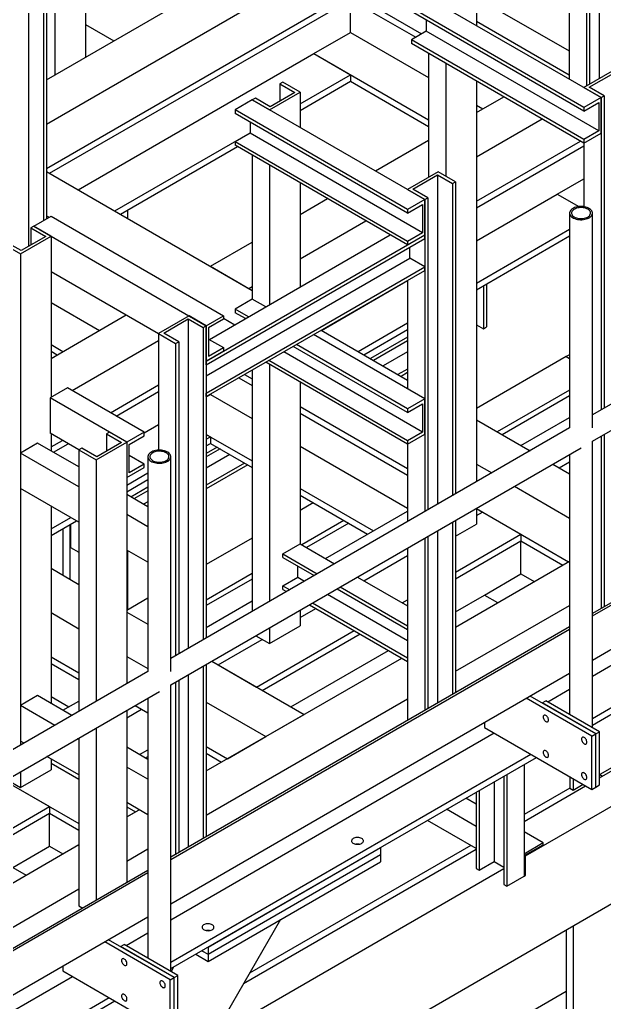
# Model space of a CAD drawing. Header units: millimetres. Extents: x 0 to 16187, y -20471 to 6290.
# Drawn here: x 1989.7 to 2070.6, y 5549 to 5684.8 of the extents above; entities that cross this region are included whole.
import ezdxf

# ---------------------------------------------------------------- set-up
doc = ezdxf.new("R2010")
doc.units = ezdxf.units.MM

msp = doc.modelspace()

# ---------------------------------------------------------------- linework, layer by layer
at = {"color": 7, "linetype": 'Continuous', "lineweight": 25}
for p, q in [((1914.98855, 5758.06997), (2045.28089, 5682.85381)), ((2069.84494, 5749.87706), (2069.84494, 5676.64526)), ((2065.70836, 5747.85645), (2065.70836, 5676.58403)), ((2068.09485, 5746.47876), (2068.09485, 5675.63495)), ((2068.51911, 5746.72369), (2068.51911, 5675.87987)), ((1990.87879, 5704.29088), (1990.87879, 5653.46947)), ((1992.94707, 5703.09688), (1992.94707, 5657.05146)), ((1993.37134, 5703.3418), (1993.37134, 5657.29638)), ((1994.53806, 5699.8989), (1994.53806, 5677.18434)), ((1998.78071, 5697.44968), (1998.78071, 5679.63356)), ((1993.37134, 5676.5108), (2024.81991, 5694.66568)), ((1993.37134, 5670.38774), (2030.12321, 5691.60415)), ((1993.37134, 5664.26468), (2035.42651, 5688.54262)), ((2052.87437, 5688.89138), (2052.87437, 5683.99293)), ((2052.87437, 5687.89994), (2065.70836, 5680.49104)), ((1993.79573, 5663.59107), (2035.42651, 5687.62401)), ((2035.42651, 5683.06064), (2035.42651, 5687.62401)), ((2035.42651, 5687.62401), (2044.48526, 5682.3945)), ((2070.1101, 5674.04295), (2046.24525, 5687.81984)), ((2067.72362, 5672.66527), (2043.85876, 5686.44215)), ((2067.72362, 5672.17534), (2043.85876, 5685.95223)), ((1998.78071, 5684.15876), (2002.70006, 5681.89616)), ((2045.92705, 5684.75823), (2045.92705, 5683.22683)), ((2052.87437, 5684.59324), (2065.70836, 5677.18434)), ((2030.36186, 5680.13687), (2035.42651, 5683.06064)), ((2035.42651, 5683.06064), (2046.24525, 5676.81511)), ((2045.92705, 5683.22683), (2043.85876, 5682.03283)), ((2069.7919, 5669.44994), (2045.92705, 5683.22683)), ((2067.72362, 5668.25595), (2043.85876, 5682.03283)), ((2043.85876, 5682.03283), (2043.85876, 5681.54291)), ((2067.72362, 5667.76602), (2043.85876, 5681.54291)), ((1997.74816, 5661.30938), (2030.36186, 5680.13687)), ((2030.36186, 5680.13687), (2035.42651, 5677.21311)), ((2030.36186, 5680.13687), (2046.24525, 5670.96759)), ((2046.24525, 5680.16522), (2046.24525, 5663.02145)), ((2048.63173, 5678.78753), (2048.63173, 5663.17452)), ((2028.47919, 5673.20251), (2035.42651, 5677.21311)), ((2035.42651, 5677.21311), (2035.42651, 5676.2945)), ((2071.96626, 5677.86987), (2067.72362, 5675.42064)), ((2068.46608, 5675.48187), (2071.86019, 5677.44125)), ((2026.0927, 5676.18603), (2025.66844, 5675.9411)), ((2025.66844, 5675.9411), (2027.73673, 5674.74711)), ((2025.66844, 5675.9411), (2025.66844, 5673.55311)), ((2028.47919, 5674.80834), (2026.0927, 5676.18603)), ((2028.47919, 5672.2839), (2035.42651, 5676.2945)), ((2035.42651, 5676.2945), (2046.24525, 5670.04898)), ((2052.87437, 5676.33831), (2052.87437, 5620.94019)), ((2024.23655, 5672.35911), (2028.47919, 5674.80834)), ((2027.73673, 5674.74711), (2024.34262, 5672.78773)), ((2028.47919, 5674.80834), (2028.47919, 5669.90989)), ((2067.72362, 5675.42064), (2070.1101, 5674.04295)), ((2070.53437, 5674.28788), (2068.46608, 5675.48187)), ((2070.1101, 5674.04295), (2070.53437, 5674.28788)), ((2070.53437, 5674.28788), (2070.53437, 5631.13509)), ((2021.85006, 5673.7368), (2019.46358, 5672.35911)), ((2022.27433, 5673.98172), (2021.85006, 5673.7368)), ((2045.71492, 5659.95991), (2021.85006, 5673.7368)), ((2021.85006, 5673.7368), (2024.23655, 5672.35911)), ((2024.34262, 5672.78773), (2022.27433, 5673.98172)), ((2052.87437, 5671.97974), (2056.64942, 5674.15902)), ((2052.87437, 5672.9882), (2053.74782, 5672.48397)), ((2070.1101, 5674.04295), (2067.72362, 5672.66527)), ((2067.72362, 5672.17534), (2069.7919, 5673.36934)), ((2069.7919, 5673.36934), (2069.7919, 5669.44994)), ((2070.1101, 5669.14371), (2070.1101, 5674.04295)), ((2070.1101, 5674.04295), (2070.1101, 5630.89017)), ((2043.32843, 5658.58223), (2019.46358, 5672.35911)), ((2019.46358, 5672.35911), (2019.46358, 5671.86919)), ((2043.32843, 5658.0923), (2019.46358, 5671.86919)), ((2067.72362, 5672.66527), (2067.72362, 5672.17534)), ((2021.53187, 5670.67519), (2021.53187, 5669.14379)), ((2052.87437, 5665.85668), (2061.95272, 5671.09749)), ((2002.81281, 5658.38562), (2021.53187, 5669.1919)), ((2021.53187, 5669.14379), (2019.46358, 5667.94979)), ((2045.39672, 5655.3669), (2021.53187, 5669.14379)), ((2069.7919, 5669.44994), (2067.72362, 5668.25595)), ((2067.72362, 5667.76602), (2070.1101, 5669.14371)), ((2043.32843, 5654.17291), (2019.46358, 5667.94979)), ((2019.46358, 5667.94979), (2019.46358, 5667.45987)), ((2043.32843, 5653.68298), (2019.46358, 5667.45987)), ((2038.88405, 5663.90329), (2046.24525, 5668.15282)), ((2052.87437, 5659.73362), (2067.25602, 5668.03596)), ((2067.72362, 5668.25595), (2067.72362, 5667.76602)), ((2067.72362, 5667.76602), (2067.72362, 5658.96531)), ((2003.60843, 5657.92632), (2019.7932, 5667.26958)), ((2052.87437, 5658.81501), (2067.72362, 5667.38729)), ((2021.85006, 5666.08218), (2021.85006, 5646.17855)), ((1993.37134, 5663.83607), (2021.85006, 5647.39565)), ((2024.23655, 5664.70449), (2024.23655, 5645.41685)), ((2047.57107, 5663.78683), (2043.32843, 5661.3376)), ((2049.95756, 5662.40914), (2047.57107, 5663.78683)), ((2028.47919, 5662.25527), (2028.47919, 5647.86607)), ((2044.07089, 5661.39883), (2047.46501, 5663.35821)), ((2047.46501, 5663.35821), (2049.53329, 5662.16422)), ((2047.46501, 5663.35821), (2047.46501, 5617.81743)), ((2049.53329, 5662.16422), (2049.95756, 5662.40914)), ((2049.53329, 5662.16422), (2049.53329, 5619.01143)), ((2049.95756, 5662.40914), (2049.95756, 5619.25635)), ((2064.03782, 5660.69616), (2067.72362, 5662.82392)), ((2124.08684, 5662.05027), (2068.91553, 5630.20055)), ((2043.32843, 5661.3376), (2045.71492, 5659.95991)), ((2046.13918, 5660.20484), (2044.07089, 5661.39883)), ((2052.87437, 5654.25163), (2064.03782, 5660.69616)), ((2064.03782, 5660.69616), (2067.01865, 5658.97536)), ((2028.47919, 5657.8967), (2032.25423, 5660.07598)), ((2045.71492, 5659.95991), (2043.32843, 5658.58223)), ((2045.71492, 5659.95991), (2046.13918, 5660.20484)), ((2045.71492, 5655.06067), (2045.71492, 5659.95991)), ((2045.71492, 5659.95991), (2045.71492, 5616.80713)), ((2046.13918, 5660.20484), (2046.13918, 5617.05205)), ((2068.91553, 5626.54603), (2125.66921, 5659.30923)), ((2004.5613, 5658.4764), (2004.5613, 5657.37624)), ((2043.32843, 5658.0923), (2045.39672, 5659.2863)), ((2043.32843, 5658.58223), (2043.32843, 5658.0923)), ((2045.39672, 5659.2863), (2045.39672, 5655.3669)), ((2065.75053, 5658.08001), (2065.75053, 5628.37344)), ((2068.91553, 5628.37344), (2068.91553, 5658.08001)), ((1991.62125, 5656.28608), (1994.00773, 5657.66377)), ((1993.37134, 5657.71301), (1993.73218, 5657.50469)), ((1994.00773, 5657.66377), (2017.87259, 5643.88688)), ((2028.47919, 5651.77364), (2037.55753, 5657.01445)), ((1991.62125, 5656.28608), (1991.19699, 5656.04116)), ((1991.19699, 5656.04116), (1993.26527, 5654.84716)), ((1991.19699, 5656.04116), (1991.19699, 5653.65316)), ((1991.62125, 5656.28608), (2015.4861, 5642.50919)), ((1994.00773, 5654.90839), (1991.62125, 5656.28608)), ((2045.39672, 5655.3669), (2043.32843, 5654.17291)), ((2052.87437, 5648.40411), (2065.75053, 5655.83736)), ((1989.87116, 5652.88778), (1987.80287, 5654.08178)), ((1989.76509, 5652.45917), (1994.00773, 5654.90839)), ((1993.26527, 5654.84716), (1989.87116, 5652.88778)), ((1994.00773, 5654.90839), (1994.00773, 5632.6187)), ((2015.4861, 5637.60995), (2045.71492, 5655.06067)), ((2015.4861, 5637.12002), (2045.71492, 5654.57075)), ((2015.91044, 5640.61029), (2040.94195, 5655.06067)), ((2016.06947, 5650.73272), (2021.85006, 5654.06978)), ((2043.32843, 5653.68298), (2045.71492, 5655.06067)), ((2043.32843, 5654.17291), (2043.32843, 5653.68298)), ((2045.71492, 5654.57075), (2045.71492, 5655.06067)), ((2052.87437, 5647.4855), (2065.75053, 5654.91875)), ((1987.37861, 5653.83685), (1989.76509, 5652.45917)), ((2043.64663, 5651.84535), (2043.64663, 5653.37675)), ((1989.76509, 5652.45917), (1989.76509, 5584.50798)), ((2015.4861, 5635.58862), (2043.64663, 5651.84535)), ((2045.71492, 5650.65135), (2043.64663, 5651.84535)), ((1994.00773, 5650.00914), (2008.85698, 5641.43686)), ((2015.4861, 5633.20063), (2045.71492, 5650.65135)), ((2015.4861, 5632.7107), (2045.71492, 5650.16143)), ((2016.06947, 5650.73272), (2021.37277, 5647.67119)), ((2045.71492, 5650.16143), (2045.71492, 5650.65135)), ((2031.42412, 5641.86866), (2043.32843, 5648.74088)), ((2043.32843, 5648.78374), (2043.32843, 5633.77935)), ((2021.37277, 5647.67119), (2021.85006, 5647.94672)), ((2021.37277, 5647.67119), (2021.85006, 5647.39565)), ((2053.82897, 5648.03658), (2053.82897, 5642.09253)), ((2054.25323, 5648.2815), (2054.25323, 5642.33745)), ((1994.00773, 5645.74058), (2000.71482, 5641.86866)), ((2021.85006, 5646.17855), (2019.46358, 5644.80086)), ((2023.70303, 5645.10886), (2021.85006, 5646.17855)), ((2021.31654, 5643.73117), (2019.46358, 5644.80086)), ((2019.46358, 5644.80086), (2019.46358, 5644.31094)), ((1994.00773, 5637.99675), (2004.4119, 5644.00295)), ((2013.09962, 5643.88688), (2008.85698, 5641.43766)), ((2009.59944, 5641.49889), (2012.99355, 5643.45827)), ((2012.99355, 5643.45827), (2015.06184, 5642.26427)), ((2012.99355, 5643.45827), (2012.99355, 5597.91748)), ((2015.4861, 5642.50919), (2013.09962, 5643.88688)), ((2015.4861, 5642.50919), (2017.87259, 5643.88688)), ((2017.87259, 5643.39696), (2015.8043, 5642.20296)), ((2017.87259, 5643.88688), (2017.87259, 5643.39696)), ((2017.87259, 5643.56873), (2019.45388, 5642.65587)), ((2020.89221, 5643.4862), (2019.46358, 5644.31094)), ((2015.06184, 5642.26427), (2015.4861, 5642.50919)), ((2015.06184, 5642.26427), (2015.06184, 5599.11148)), ((2015.4861, 5637.60995), (2015.4861, 5642.50919)), ((2015.4861, 5642.50919), (2015.4861, 5599.3564)), ((2015.8043, 5642.20296), (2015.8043, 5638.28356)), ((2031.387, 5641.89009), (2043.32843, 5634.99645)), ((2036.48877, 5638.9449), (2043.32843, 5642.89336)), ((2037.28439, 5638.4856), (2043.32843, 5641.97475)), ((2052.87437, 5642.64361), (2053.82897, 5642.09253)), ((2053.82897, 5642.09253), (2054.25323, 5642.33745)), ((1996.9069, 5633.54734), (2008.85698, 5640.44597)), ((2008.85698, 5641.43766), (2008.85698, 5625.31317)), ((2008.85698, 5641.43766), (2011.24346, 5640.05997)), ((2011.66773, 5640.30489), (2009.59944, 5641.49889)), ((2011.24346, 5640.05997), (2011.66773, 5640.30489)), ((2011.66773, 5640.30489), (2011.66773, 5597.1521)), ((2015.8043, 5640.67156), (2017.87259, 5639.47756)), ((2045.71492, 5632.40166), (2030.33285, 5641.28154)), ((2043.32843, 5640.92995), (2038.18932, 5637.9632)), ((2043.32843, 5640.44002), (2038.61365, 5637.71824)), ((1994.00773, 5639.89306), (1995.65016, 5638.9449)), ((1994.00773, 5638.97445), (1994.85454, 5638.4856)), ((2011.24346, 5640.05997), (2011.24346, 5596.90718)), ((2017.87259, 5638.98764), (2015.4861, 5637.60995)), ((2015.8043, 5638.28356), (2017.87259, 5639.47756)), ((2017.87259, 5639.47756), (2017.87259, 5638.98764)), ((2043.32843, 5630.53405), (2027.52203, 5639.65889)), ((2043.32843, 5631.02397), (2027.94636, 5639.90386)), ((2015.4861, 5637.12002), (2015.4861, 5637.60995)), ((2043.32843, 5626.61465), (2024.12736, 5637.6992)), ((2045.39672, 5627.80865), (2026.19565, 5638.89319)), ((2043.32843, 5638.90862), (2039.94003, 5636.95253)), ((2065.2841, 5638.23431), (2052.87437, 5631.07033)), ((2065.75053, 5638.50357), (2065.2841, 5638.23431)), ((2065.2841, 5638.23431), (2065.75053, 5637.96504)), ((2021.85006, 5636.38454), (2021.85006, 5603.03024)), ((2043.32843, 5626.12473), (2023.70303, 5637.45423)), ((2024.23655, 5637.14624), (2024.23655, 5604.40793)), ((2043.32843, 5636.52063), (2042.00831, 5635.75854)), ((2019.98477, 5635.30773), (2021.85006, 5634.23092)), ((2020.7804, 5635.76703), (2021.85006, 5635.14953)), ((2043.32843, 5636.0307), (2042.43265, 5635.51358)), ((1996.26164, 5633.91985), (1993.87515, 5632.54216)), ((2006.86824, 5627.79679), (1996.26164, 5633.91985)), ((2002.2102, 5630.48581), (2008.85698, 5634.32291)), ((2028.47919, 5634.69701), (2028.47919, 5612.34297)), ((2065.75053, 5633.60512), (2055.74454, 5627.82879)), ((2124.08684, 5634.56908), (2068.91553, 5602.71936)), ((2068.91553, 5602.41321), (2124.08684, 5634.26292)), ((2004.48175, 5626.4191), (1993.87515, 5632.54216)), ((1993.87515, 5632.54216), (1993.87515, 5627.64291)), ((2003.00583, 5630.02651), (2008.85698, 5633.4043)), ((2015.4861, 5632.7107), (2015.4861, 5633.20063)), ((2015.4861, 5632.66784), (2016.06947, 5633.00461)), ((2016.06947, 5633.00461), (2016.06947, 5633.04747)), ((2016.06947, 5633.00461), (2021.85006, 5629.66755)), ((2045.71492, 5632.40166), (2043.32843, 5631.02397)), ((2045.71492, 5627.50242), (2045.71492, 5632.40166)), ((2065.75053, 5632.83961), (2056.40756, 5627.44603)), ((2028.47919, 5631.32261), (2043.32843, 5622.75033)), ((2043.32843, 5630.53405), (2045.39672, 5631.72805)), ((2043.32843, 5631.02397), (2043.32843, 5630.53405)), ((2045.39672, 5631.72805), (2045.39672, 5627.80865)), ((2028.47919, 5630.404), (2043.32843, 5621.83172)), ((2052.87437, 5629.48569), (2060.2758, 5625.21294)), ((2059.0262, 5625.93432), (2065.75053, 5629.81619)), ((2006.86824, 5627.69286), (2008.85698, 5628.84093)), ((2065.75053, 5628.37344), (2010.57922, 5596.52372)), ((2068.91553, 5596.28915), (2124.08684, 5628.13887)), ((1997.85263, 5625.34677), (1993.87515, 5627.64291)), ((1994.00773, 5627.56638), (1994.00773, 5625.20707)), ((2002.09527, 5627.79679), (2001.671, 5627.55186)), ((2001.671, 5627.55186), (2003.73929, 5626.35787)), ((2001.671, 5627.55186), (2001.671, 5625.16387)), ((2004.48175, 5626.4191), (2002.09527, 5627.79679)), ((2006.86824, 5627.79679), (2004.48175, 5626.4191)), ((2004.79995, 5626.11286), (2006.86824, 5627.30686)), ((2006.86824, 5627.30686), (2006.86824, 5627.79679)), ((2015.4861, 5627.49386), (2016.06947, 5627.15709)), ((2015.4861, 5627.49386), (2021.85006, 5623.82002)), ((2015.4861, 5626.82032), (2016.06947, 5627.15709)), ((2016.06947, 5627.15709), (2016.06947, 5626.23848)), ((2045.39672, 5627.80865), (2043.32843, 5626.61465)), ((2043.32843, 5626.12473), (2045.71492, 5627.50242)), ((2070.1101, 5627.23564), (2070.1101, 5603.40897)), ((2070.53437, 5627.48056), (2070.53437, 5603.65389)), ((1992.15158, 5626.2786), (1989.76509, 5624.90091)), ((1997.85263, 5622.98746), (1992.15158, 5626.2786)), ((1994.00773, 5625.75063), (1995.58039, 5626.6585)), ((1994.33257, 5625.01954), (1996.37601, 5626.1992)), ((1998.27689, 5625.59248), (1997.85263, 5625.34756)), ((1997.85263, 5625.34756), (2000.23911, 5623.96987)), ((1997.85263, 5625.34756), (1997.85263, 5589.17681)), ((2000.34518, 5624.39849), (1998.27689, 5625.59248)), ((2000.23911, 5623.96987), (2004.48175, 5626.4191)), ((2003.73929, 5626.35787), (2000.34518, 5624.39849)), ((2004.48175, 5626.4191), (2004.48175, 5621.51985)), ((2004.48175, 5626.4191), (2004.48175, 5593.00373)), ((2004.79995, 5622.19347), (2004.79995, 5626.11286)), ((2010.57922, 5592.86919), (2067.3329, 5625.63239)), ((2015.4861, 5625.90171), (2016.06947, 5626.23848)), ((2016.97439, 5625.71608), (2015.4861, 5624.85691)), ((2017.39872, 5625.47112), (2015.4861, 5624.36699)), ((2016.06947, 5626.23848), (2021.85006, 5622.90141)), ((2028.47919, 5625.84063), (2043.32843, 5617.26835)), ((2043.32843, 5626.61465), (2043.32843, 5626.12473)), ((2043.32843, 5626.12473), (2043.32843, 5615.42944)), ((2059.0262, 5625.93432), (2060.2758, 5625.21294)), ((2068.91553, 5586.9461), (2068.91553, 5626.54603)), ((1997.85263, 5620.23208), (1989.76509, 5624.90091)), ((1989.76509, 5624.90091), (1989.76509, 5620.00167)), ((2006.86824, 5623.38747), (2004.79995, 5624.58146)), ((2007.41422, 5624.40318), (2007.41422, 5594.6966)), ((2010.57922, 5594.6966), (2010.57922, 5624.40318)), ((2018.7251, 5624.70542), (2015.4861, 5622.83558)), ((2065.75053, 5624.71891), (2065.75053, 5588.77322)), ((2000.23911, 5623.96987), (2000.23911, 5590.5545)), ((2004.48175, 5621.51985), (2006.86824, 5622.89754)), ((2006.86824, 5623.38747), (2004.79995, 5622.19347)), ((2006.86824, 5622.89754), (2006.86824, 5623.38747)), ((2020.79339, 5623.51142), (2015.4861, 5620.44759)), ((2021.21772, 5623.26646), (2015.4861, 5619.95767)), ((2052.87437, 5623.36263), (2054.9725, 5622.15141)), ((2063.44106, 5623.38568), (2064.3295, 5622.87279)), ((2063.44106, 5623.38568), (2065.75053, 5622.05245)), ((2064.3295, 5622.87279), (2065.75053, 5623.69313)), ((2064.3295, 5622.87279), (2065.75053, 5622.05245)), ((2004.48175, 5620.46765), (2007.41422, 5622.16052)), ((1997.85263, 5615.33283), (1989.76509, 5620.00167)), ((2004.48175, 5619.54904), (2007.41422, 5621.24191)), ((2007.41422, 5620.19711), (2005.05019, 5618.83239)), ((2028.47919, 5619.99311), (2038.6069, 5614.14651)), ((2058.13775, 5620.32415), (2065.75053, 5615.92939)), ((2007.41422, 5617.46767), (2004.48175, 5619.16054)), ((2007.41422, 5619.70719), (2005.47453, 5618.58743)), ((2028.47919, 5619.0745), (2037.81128, 5613.6872)), ((2068.91553, 5594.07649), (2113.65042, 5619.90139)), ((1994.00773, 5617.55244), (1994.00773, 5590.29995)), ((2007.41422, 5618.17578), (2006.8009, 5617.82173)), ((2030.28697, 5618.03089), (2028.47919, 5616.98729)), ((2052.87437, 5617.28566), (2052.87437, 5615.0965)), ((2052.87437, 5617.23957), (2053.7229, 5616.74973)), ((2052.87437, 5617.23957), (2065.6023, 5609.8919)), ((1994.00773, 5614.42112), (1996.71983, 5615.98678)), ((2007.41422, 5614.71229), (2004.48175, 5616.40517)), ((2031.98096, 5610.32143), (2043.32843, 5616.87219)), ((2052.87437, 5616.25988), (2053.7229, 5616.74973)), ((2053.7229, 5616.74973), (2059.0262, 5613.6882)), ((2068.91553, 5588.22896), (2118.71507, 5616.97763)), ((2068.91553, 5587.31035), (2119.51069, 5616.51832)), ((1994.00773, 5613.50252), (1997.51546, 5615.52748)), ((1996.60635, 5615.00267), (1996.60635, 5607.47329)), ((1996.71242, 5615.0639), (1996.71242, 5611.87523)), ((2034.52961, 5615.58167), (2028.6993, 5612.2159)), ((2035.19263, 5615.19892), (2029.36232, 5611.83315)), ((2049.53329, 5615.3569), (2049.53329, 5591.53023)), ((2049.95756, 5615.60182), (2049.95756, 5591.77516)), ((2049.95756, 5613.41266), (2052.87437, 5615.0965)), ((1995.65176, 5614.45159), (1995.65176, 5608.02437)), ((2021.85006, 5613.16037), (2015.4861, 5609.48654)), ((2045.71492, 5613.1526), (2045.71492, 5589.32593)), ((2046.13918, 5613.39752), (2046.13918, 5589.57085)), ((2047.46501, 5614.1629), (2047.46501, 5590.33624)), ((2049.95756, 5608.45298), (2059.0262, 5613.6882)), ((2059.0262, 5613.6882), (2059.0262, 5612.76959)), ((1996.71242, 5611.87523), (1997.85263, 5611.217)), ((2026.0927, 5610.96528), (2028.47919, 5612.34297)), ((2028.47919, 5612.34297), (2033.23056, 5609.60006)), ((2043.32843, 5611.77491), (2043.32843, 5587.94824)), ((2049.95756, 5607.53437), (2059.0262, 5612.76959)), ((2059.0262, 5608.20622), (2059.0262, 5612.76959)), ((2059.0262, 5612.76959), (2064.80667, 5609.4326)), ((2007.41422, 5609.81305), (2004.48175, 5611.50592)), ((2004.5613, 5611.46), (2004.5613, 5603.17978)), ((2026.0927, 5610.96528), (2030.84407, 5608.22237)), ((2026.0927, 5610.47535), (2026.0927, 5610.96528)), ((2026.0927, 5610.47535), (2030.41974, 5607.97741)), ((2037.28426, 5607.2599), (2043.32843, 5610.74913)), ((2028.16099, 5607.74995), (2028.16099, 5609.28136)), ((2049.95756, 5600.86039), (2065.75053, 5609.97747)), ((2065.6023, 5609.8919), (2065.75053, 5609.97747)), ((1994.00773, 5608.97344), (1997.85263, 5606.75383)), ((2021.85006, 5608.26192), (2015.4861, 5604.58809)), ((2026.0927, 5606.55596), (2028.16099, 5607.74995)), ((2028.16099, 5607.74995), (2029.09336, 5607.21171)), ((2036.39582, 5607.7728), (2043.32843, 5603.77068)), ((2053.96155, 5605.28246), (2059.0262, 5608.20622)), ((2059.0262, 5608.20622), (2060.85425, 5607.15091)), ((2021.85006, 5607.49642), (2015.4861, 5603.82258)), ((2026.0927, 5606.06603), (2026.0927, 5606.55596)), ((2026.0927, 5606.55596), (2027.02508, 5606.01771)), ((2034.00933, 5606.39511), (2043.32843, 5601.0153)), ((2026.0927, 5606.06603), (2026.60074, 5605.77275)), ((2032.25862, 5605.38444), (2043.32843, 5598.99398)), ((2033.585, 5606.15014), (2043.32843, 5600.52538)), ((2049.95756, 5602.971), (2053.96155, 5605.28246)), ((2053.96155, 5605.28246), (2055.78959, 5604.22715)), ((2007.41422, 5604.82674), (2004.48175, 5603.13386)), ((2015.4861, 5600.79915), (2021.85006, 5604.47299)), ((2029.766, 5603.94548), (2043.32843, 5596.11606)), ((2030.19033, 5604.19045), (2043.32843, 5596.60598)), ((2042.58757, 5604.19837), (2043.32843, 5604.62607)), ((2049.95756, 5594.73732), (2065.75053, 5603.85441)), ((1994.00773, 5602.85038), (1997.85263, 5600.63077)), ((2004.48175, 5602.92692), (2007.41422, 5601.23404)), ((2028.47919, 5602.17684), (2030.65445, 5603.43259)), ((2028.47919, 5603.20262), (2028.47919, 5601.01346)), ((2065.75053, 5600.89224), (2010.57922, 5569.04252)), ((2024.23655, 5598.56424), (2028.47919, 5601.01346)), ((2010.57922, 5568.73637), (2065.75053, 5600.58609)), ((2022.34047, 5599.65882), (2024.23655, 5598.56424)), ((2022.43343, 5592.56364), (2035.95775, 5600.37106)), ((2023.22905, 5592.10433), (2036.75337, 5599.91176)), ((2024.23655, 5600.7534), (2024.23655, 5598.56424)), ((2017.13013, 5595.62517), (2023.22892, 5599.14593)), ((2027.18148, 5589.82265), (2040.7058, 5597.63007)), ((1994.00773, 5596.72732), (1997.85263, 5594.50771)), ((1994.00773, 5595.80871), (1997.85263, 5593.5891)), ((2004.48175, 5596.80386), (2007.41422, 5595.11098)), ((2015.4861, 5580.96044), (2042.53384, 5596.57477)), ((2015.4861, 5595.70188), (2015.4861, 5571.87521)), ((2016.24168, 5596.13806), (2017.13013, 5595.62517)), ((2016.24168, 5596.13806), (2029.00952, 5588.76734)), ((2017.13013, 5595.62517), (2022.43343, 5592.56364)), ((2007.41422, 5594.6966), (1952.24291, 5562.84688)), ((2010.57922, 5562.61231), (2065.75053, 5594.46203)), ((2012.99355, 5594.26296), (2012.99355, 5570.43629)), ((2015.06184, 5595.45695), (2015.06184, 5571.63029)), ((2010.57922, 5553.26927), (2010.57922, 5592.86919)), ((2011.24346, 5593.25265), (2011.24346, 5569.42598)), ((2011.66773, 5593.49757), (2011.66773, 5569.67091)), ((1952.24291, 5559.19236), (2008.99659, 5591.95556)), ((2062.73976, 5590.51129), (2065.75053, 5592.24937)), ((1992.15158, 5591.37148), (1989.76509, 5589.99379)), ((1996.90295, 5588.62858), (1992.15158, 5591.37148)), ((1994.00773, 5591.24534), (1996.47217, 5589.82265)), ((1995.65335, 5589.34995), (1997.85263, 5590.61957)), ((2007.41422, 5591.04208), (2007.41422, 5555.09638)), ((2015.4861, 5574.83738), (2043.32843, 5590.91041)), ((2015.4861, 5590.45118), (2023.70622, 5585.70581)), ((2068.83731, 5585.76664), (2059.76267, 5591.00532)), ((2069.36764, 5586.0728), (2060.293, 5591.31147)), ((2061.94302, 5590.35894), (2062.47335, 5590.66509)), ((2069.36764, 5586.0728), (2061.94302, 5590.35894)), ((2069.89797, 5586.37895), (2062.47335, 5590.66509)), ((1994.51646, 5587.25089), (1989.76509, 5589.99379)), ((1989.76509, 5589.99379), (1989.76509, 5585.09455)), ((2004.48175, 5588.32342), (2006.52352, 5589.50211)), ((2004.48175, 5589.3492), (2004.48175, 5565.52253)), ((2005.63508, 5590.015), (2006.52352, 5589.50211)), ((2005.63508, 5590.015), (2007.41422, 5588.98792)), ((2006.52352, 5589.50211), (2007.41422, 5588.98792)), ((2023.70622, 5585.70581), (2029.00952, 5588.76734)), ((2053.98807, 5587.67171), (2053.98807, 5586.99006)), ((2000.23911, 5586.89998), (2000.23911, 5563.07331)), ((2010.57922, 5560.39965), (2055.31411, 5586.22455)), ((2053.98807, 5586.99006), (2068.83731, 5578.41777)), ((2068.83731, 5585.76664), (2069.36764, 5586.0728)), ((2069.36764, 5586.0728), (2069.89797, 5586.37895)), ((2069.36764, 5578.72393), (2069.36764, 5586.0728)), ((2069.89797, 5580.02703), (2081.30007, 5586.60932)), ((2069.89797, 5579.03008), (2069.89797, 5586.37895)), ((1990.27313, 5584.80126), (1989.76509, 5585.09455)), ((1997.85263, 5585.32496), (1997.68172, 5585.42362)), ((1997.85263, 5585.52229), (1997.85263, 5562.33102)), ((2018.40292, 5582.64428), (2023.70622, 5585.70581)), ((2068.83731, 5578.41777), (2068.83731, 5585.76664)), ((2007.41422, 5582.56055), (2004.48175, 5584.25342)), ((2006.25995, 5583.22689), (2007.41422, 5583.89323)), ((2010.57922, 5554.55213), (2060.37876, 5583.30079)), ((2015.4861, 5584.32812), (2018.40292, 5582.64428)), ((2015.4861, 5583.40951), (2017.60729, 5582.18497)), ((2059.6626, 5569.21983), (2085.54271, 5584.1601)), ((1997.85263, 5580.42571), (1993.43839, 5582.974)), ((1994.00773, 5582.64532), (1994.00773, 5581.11351)), ((1994.00773, 5582.03197), (1997.85263, 5579.81236)), ((2007.05558, 5582.76759), (2007.41422, 5582.97462)), ((2010.57922, 5553.63352), (2061.17438, 5582.84149)), ((2073.23905, 5582.35173), (2069.951, 5580.45358)), ((1989.76509, 5578.66429), (1994.00773, 5581.11351)), ((1989.76509, 5580.85345), (1989.76509, 5578.66429)), ((2007.41422, 5579.80517), (2004.48175, 5581.49805)), ((2059.45047, 5581.84629), (2059.45047, 5566.41326)), ((1987.60385, 5579.60579), (1997.85263, 5573.6893)), ((1987.86902, 5579.75887), (1989.76509, 5578.66429)), ((2055.31389, 5579.4583), (2055.31389, 5568.43387)), ((2056.63972, 5580.22368), (2056.63972, 5565.2805)), ((2057.06398, 5580.4686), (2057.06398, 5565.03557)), ((2065.7614, 5580.19346), (2065.7614, 5578.58605)), ((2066.23869, 5579.91792), (2066.23869, 5578.31051)), ((2069.89797, 5580.42296), (2069.951, 5580.45358)), ((2069.951, 5580.45358), (2070.29393, 5580.25561)), ((1988.4923, 5579.0929), (1993.7956, 5576.03137)), ((2052.82134, 5578.01938), (2052.82134, 5567.4848)), ((2053.24561, 5578.2643), (2053.24561, 5567.23987)), ((2059.45047, 5573.99581), (2067.97383, 5578.91625)), ((2065.7614, 5578.58605), (2059.45047, 5574.94282)), ((2065.7614, 5578.58605), (2066.23869, 5578.31051)), ((2066.23869, 5578.31051), (2067.63091, 5579.11422)), ((2068.83731, 5578.41777), (2069.36764, 5578.72393)), ((2069.36764, 5578.72393), (2069.89797, 5579.03008)), ((2007.41422, 5574.90593), (2004.48175, 5576.5988)), ((2052.82134, 5576.36373), (2051.38736, 5577.19156)), ((1968.97615, 5561.70341), (1993.7956, 5576.03137)), ((1969.77178, 5561.24411), (1993.7956, 5575.11277)), ((1993.7956, 5576.03137), (1993.7956, 5575.11277)), ((1993.7956, 5570.54939), (1993.7956, 5575.11277)), ((1993.7956, 5575.11277), (1997.85263, 5572.77069)), ((2004.48175, 5575.98545), (2005.675, 5575.29661)), ((2004.48175, 5574.60776), (2006.20623, 5575.60328)), ((2004.48175, 5574.60776), (2005.675, 5575.29661)), ((2005.675, 5575.29661), (2006.20623, 5575.60328)), ((2052.82134, 5573.3022), (2048.7357, 5575.66079)), ((2052.82134, 5570.24017), (2046.08362, 5574.12978)), ((2062.10212, 5571.00605), (2059.45047, 5572.53682)), ((2062.10212, 5571.00605), (2059.45047, 5569.47529)), ((2062.10212, 5570.76109), (2062.10212, 5571.00605)), ((1952.24291, 5544.45092), (1997.85263, 5570.78085)), ((1988.73095, 5567.62563), (1993.7956, 5570.54939)), ((1993.7956, 5570.54939), (1995.62365, 5569.49409)), ((2004.48175, 5568.4847), (2007.41422, 5570.17758)), ((2009.65247, 5526.87667), (2085.54271, 5570.68717)), ((2015.72475, 5556.60397), (2039.58961, 5570.38086)), ((2020.64753, 5551.59535), (2052.82134, 5570.1689)), ((2052.06285, 5570.67804), (2021.46762, 5553.01579)), ((2039.58961, 5570.38086), (2039.58961, 5569.40101)), ((2059.6626, 5569.35279), (2062.10212, 5570.76109)), ((2015.72475, 5555.62412), (2039.58961, 5569.40101)), ((2015.72475, 5554.64427), (2039.58961, 5568.42116)), ((2039.58961, 5569.40101), (2039.58961, 5568.42116)), ((2053.24561, 5567.23987), (2055.31389, 5568.43387)), ((2055.31389, 5568.43387), (2056.63972, 5567.66849)), ((2059.45047, 5569.47529), (2059.45047, 5566.41326)), ((2059.6626, 5566.53572), (2059.6626, 5569.35279)), ((2007.41422, 5567.21541), (1952.24291, 5535.36569)), ((1988.73095, 5567.62563), (1990.55899, 5566.57032)), ((2016.40558, 5544.24808), (2056.63972, 5567.47475)), ((2052.82134, 5567.4848), (2053.24561, 5567.23987)), ((1952.24291, 5535.05954), (2007.41422, 5566.90926)), ((2057.06398, 5565.03557), (2059.45047, 5566.41326)), ((2059.45047, 5566.41326), (2059.6626, 5566.53572)), ((1952.24291, 5538.32786), (1997.85263, 5564.65779)), ((2056.63972, 5565.2805), (2057.06398, 5565.03557)), ((1997.85263, 5562.33102), (1998.40296, 5562.01332)), ((1952.24291, 5528.93548), (2007.41422, 5560.7852)), ((2025.74881, 5560.43104), (1988.8105, 5496.45201)), ((2065.2841, 5558.99213), (2065.2841, 5522.06114)), ((2066.23869, 5559.5432), (2066.23869, 5522.61222)), ((2011.03133, 5552.39596), (2001.95669, 5557.63464)), ((2004.40345, 5556.83446), (2007.41422, 5558.57254)), ((2010.501, 5552.08981), (2001.42636, 5557.32848)), ((2003.60671, 5556.6821), (2004.13704, 5556.98826)), ((2011.03133, 5552.39596), (2003.60671, 5556.6821)), ((2011.56166, 5552.70211), (2004.13704, 5556.98826)), ((2014.87609, 5556.11405), (2015.72475, 5555.62412)), ((2015.72475, 5556.60397), (2015.72475, 5555.62412)), ((2014.02742, 5555.62412), (2015.72475, 5554.64427)), ((2015.72475, 5555.62412), (2015.72475, 5554.64427)), ((1995.65176, 5553.99488), (1995.65176, 5553.31323)), ((2010.94587, 5553.84518), (2010.60483, 5553.25448)), ((1952.24291, 5526.72282), (1996.9778, 5552.54772)), ((1995.65176, 5553.31323), (2010.501, 5544.74094)), ((2010.501, 5552.08981), (2011.03133, 5552.39596)), ((2010.501, 5544.74094), (2010.501, 5552.08981)), ((2011.03133, 5552.39596), (2011.56166, 5552.70211)), ((2011.03133, 5545.04709), (2011.03133, 5552.39596)), ((2011.56166, 5545.35325), (2011.56166, 5552.70211)), ((1952.24291, 5520.87529), (2002.04245, 5549.62396)), ((2065.2841, 5550.47609), (1998.09262, 5511.68727)), ((1952.24291, 5519.95668), (2002.83808, 5549.16465))]:
    msp.add_line(p, q, dxfattribs=at)
at = {"color": 7, "linetype": 'Continuous', "lineweight": 25, "flags": 128}
for points in [[(2067.00827, 5658.97413), (2066.80888, 5658.94201), (2066.61847, 5658.89514), (2066.44028, 5658.83432), (2066.27737, 5658.7606), (2066.13252, 5658.67523), (2066.00821, 5658.57968), (2065.90657, 5658.47558), (2065.82933, 5658.36471), (2065.77783, 5658.24897), (2065.75293, 5658.13033), (2065.75507, 5658.01084), (2065.78421, 5657.89253), (2065.83985, 5657.77743), (2065.92104, 5657.66751), (2066.02639, 5657.56464), (2066.15409, 5657.47059), (2066.30197, 5657.38697), (2066.46749, 5657.31521), (2066.64782, 5657.25653), (2066.83987, 5657.21195), (2067.04036, 5657.18221), (2067.24586, 5657.16784), (2067.45285, 5657.16908), (2067.65779, 5657.1859), (2067.85717, 5657.21802), (2068.04759, 5657.26489), (2068.22577, 5657.3257), (2068.38869, 5657.39943), (2068.53354, 5657.48479), (2068.65785, 5657.58035), (2068.75949, 5657.68445), (2068.83672, 5657.79532), (2068.88823, 5657.91106), (2068.91313, 5658.02969), (2068.91098, 5658.14918), (2068.88185, 5658.26749), (2068.82621, 5658.38259), (2068.74502, 5658.49252), (2068.63967, 5658.59538), (2068.51196, 5658.68943), (2068.36409, 5658.77305), (2068.19857, 5658.84481), (2068.01824, 5658.90349), (2067.82619, 5658.94808), (2067.62569, 5658.97781), (2067.4202, 5658.99218), (2067.21321, 5658.99095), (2067.00827, 5658.97413)], [(2067.06306, 5658.82327), (2066.88258, 5658.79353), (2066.71127, 5658.74926), (2066.55261, 5658.69136), (2066.40984, 5658.62102), (2066.28587, 5658.53967), (2066.18321, 5658.44896), (2066.10396, 5658.35074), (2066.04973, 5658.24701), (2066.02162, 5658.13988), (2066.02021, 5658.03153), (2066.04553, 5657.92416), (2066.09705, 5657.81997), (2066.17374, 5657.72108), (2066.27402, 5657.62949), (2066.39587, 5657.54707), (2066.53679, 5657.4755), (2066.69392, 5657.41624), (2066.86406, 5657.37049), (2067.04375, 5657.33918), (2067.22933, 5657.32295), (2067.41702, 5657.32214), (2067.60299, 5657.33675), (2067.78348, 5657.3665), (2067.95479, 5657.41077), (2068.11345, 5657.46866), (2068.25621, 5657.539), (2068.38019, 5657.62035), (2068.48285, 5657.71106), (2068.5621, 5657.80928), (2068.61633, 5657.91302), (2068.64443, 5658.02015), (2068.64584, 5658.1285), (2068.62053, 5658.23586), (2068.569, 5658.34005), (2068.49232, 5658.43895), (2068.39203, 5658.53054), (2068.27019, 5658.61296), (2068.12926, 5658.68453), (2067.97213, 5658.74379), (2067.80199, 5658.78954), (2067.6223, 5658.82085), (2067.43673, 5658.83707), (2067.24904, 5658.83788), (2067.06306, 5658.82327)], [(2008.67196, 5625.29729), (2008.47257, 5625.26517), (2008.28216, 5625.2183), (2008.10397, 5625.15748), (2007.94106, 5625.08376), (2007.79621, 5624.99839), (2007.6719, 5624.90284), (2007.57026, 5624.79874), (2007.49302, 5624.68787), (2007.44152, 5624.57213), (2007.41662, 5624.4535), (2007.41876, 5624.33401), (2007.4479, 5624.2157), (2007.50354, 5624.1006), (2007.58473, 5623.99067), (2007.69008, 5623.88781), (2007.81778, 5623.79376), (2007.96566, 5623.71014), (2008.13118, 5623.63838), (2008.31151, 5623.5797), (2008.50356, 5623.53511), (2008.70405, 5623.50538), (2008.90955, 5623.49101), (2009.11654, 5623.49224), (2009.32148, 5623.50906), (2009.52086, 5623.54118), (2009.71128, 5623.58805), (2009.88946, 5623.64887), (2010.05238, 5623.72259), (2010.19723, 5623.80796), (2010.32154, 5623.90351), (2010.42318, 5624.00761), (2010.50041, 5624.11848), (2010.55192, 5624.23422), (2010.57682, 5624.35286), (2010.57468, 5624.47235), (2010.54554, 5624.59066), (2010.4899, 5624.70576), (2010.40871, 5624.81568), (2010.30336, 5624.91855), (2010.17565, 5625.0126), (2010.02778, 5625.09622), (2009.86226, 5625.16798), (2009.68193, 5625.22666), (2009.48988, 5625.27124), (2009.28939, 5625.30098), (2009.08389, 5625.31535), (2008.8769, 5625.31411), (2008.67196, 5625.29729)], [(2008.72675, 5625.14644), (2008.54627, 5625.11669), (2008.37496, 5625.07242), (2008.2163, 5625.01453), (2008.07353, 5624.94419), (2007.94956, 5624.86284), (2007.8469, 5624.77213), (2007.76765, 5624.67391), (2007.71342, 5624.57017), (2007.68531, 5624.46304), (2007.6839, 5624.35469), (2007.70922, 5624.24733), (2007.76074, 5624.14314), (2007.83743, 5624.04424), (2007.93771, 5623.95265), (2008.05956, 5623.87023), (2008.20048, 5623.79866), (2008.35761, 5623.7394), (2008.52775, 5623.69365), (2008.70744, 5623.66234), (2008.89302, 5623.64612), (2009.08071, 5623.6453), (2009.26669, 5623.65992), (2009.44717, 5623.68966), (2009.61848, 5623.73393), (2009.77714, 5623.79183), (2009.9199, 5623.86217), (2010.04388, 5623.94352), (2010.14654, 5624.03423), (2010.22579, 5624.13245), (2010.28002, 5624.23618), (2010.30812, 5624.34331), (2010.30953, 5624.45166), (2010.28422, 5624.55903), (2010.23269, 5624.66322), (2010.15601, 5624.76211), (2010.05572, 5624.8537), (2009.93388, 5624.93612), (2009.79296, 5625.00769), (2009.63582, 5625.06695), (2009.46568, 5625.1127), (2009.28599, 5625.14401), (2009.10042, 5625.16024), (2008.91273, 5625.16105), (2008.72675, 5625.14644)], [(2062.84458, 5588.00136), (2062.83527, 5588.10212), (2062.80782, 5588.20858), (2062.76359, 5588.3154), (2062.70481, 5588.41721), (2062.63442, 5588.50891), (2062.55596, 5588.58592), (2062.47335, 5588.64435), (2062.39074, 5588.68129), (2062.31228, 5588.69488), (2062.24189, 5588.68444), (2062.18311, 5588.6505), (2062.13888, 5588.59475), (2062.11143, 5588.51999), (2062.10212, 5588.42997), (2062.11143, 5588.32921), (2062.13888, 5588.22275), (2062.18311, 5588.11594), (2062.24189, 5588.01413), (2062.31228, 5587.92242), (2062.39074, 5587.84542), (2062.47335, 5587.78698), (2062.55596, 5587.75004), (2062.63442, 5587.73645), (2062.70481, 5587.74689), (2062.76359, 5587.78084), (2062.80782, 5587.83658), (2062.83527, 5587.91134), (2062.84458, 5588.00136)], [(2068.14788, 5584.93983), (2068.13857, 5585.04059), (2068.11112, 5585.14705), (2068.06689, 5585.25386), (2068.00811, 5585.35568), (2067.93772, 5585.44738), (2067.85926, 5585.52439), (2067.77665, 5585.58282), (2067.69404, 5585.61976), (2067.61558, 5585.63335), (2067.54519, 5585.62291), (2067.48641, 5585.58897), (2067.44218, 5585.53322), (2067.41473, 5585.45846), (2067.40542, 5585.36844), (2067.41473, 5585.26768), (2067.44218, 5585.16122), (2067.48641, 5585.05441), (2067.54519, 5584.9526), (2067.61558, 5584.86089), (2067.69404, 5584.78389), (2067.77665, 5584.72545), (2067.85926, 5584.68851), (2067.93772, 5584.67492), (2068.00811, 5584.68536), (2068.06689, 5584.7193), (2068.11112, 5584.77505), (2068.13857, 5584.84981), (2068.14788, 5584.93983)], [(2062.84458, 5583.10212), (2062.83527, 5583.20288), (2062.80782, 5583.30934), (2062.76359, 5583.41615), (2062.70481, 5583.51796), (2062.63442, 5583.60967), (2062.55596, 5583.68667), (2062.47335, 5583.74511), (2062.39074, 5583.78205), (2062.31228, 5583.79564), (2062.24189, 5583.7852), (2062.18311, 5583.75125), (2062.13888, 5583.69551), (2062.11143, 5583.62075), (2062.10212, 5583.53073), (2062.11143, 5583.42997), (2062.13888, 5583.32351), (2062.18311, 5583.21669), (2062.24189, 5583.11488), (2062.31228, 5583.02318), (2062.39074, 5582.94617), (2062.47335, 5582.88774), (2062.55596, 5582.8508), (2062.63442, 5582.83721), (2062.70481, 5582.84765), (2062.76359, 5582.88159), (2062.80782, 5582.93734), (2062.83527, 5583.0121), (2062.84458, 5583.10212)], [(2068.14788, 5580.04058), (2068.13857, 5580.14135), (2068.11112, 5580.24781), (2068.06689, 5580.35462), (2068.00811, 5580.45643), (2067.93772, 5580.54814), (2067.85926, 5580.62514), (2067.77665, 5580.68358), (2067.69404, 5580.72052), (2067.61558, 5580.73411), (2067.54519, 5580.72367), (2067.48641, 5580.68972), (2067.44218, 5580.63398), (2067.41473, 5580.55922), (2067.40542, 5580.4692), (2067.41473, 5580.36843), (2067.44218, 5580.26198), (2067.48641, 5580.15516), (2067.54519, 5580.05335), (2067.61558, 5579.96165), (2067.69404, 5579.88464), (2067.77665, 5579.82621), (2067.85926, 5579.78927), (2067.93772, 5579.77568), (2068.00811, 5579.78612), (2068.06689, 5579.82006), (2068.11112, 5579.87581), (2068.13857, 5579.95057), (2068.14788, 5580.04058)], [(2036.99099, 5571.63624), (2036.87745, 5571.69096), (2036.74881, 5571.73309), (2036.60921, 5571.76129), (2036.46312, 5571.77465), (2036.31525, 5571.77274), (2036.17036, 5571.75561), (2036.03308, 5571.72382), (2035.90785, 5571.67839), (2035.79868, 5571.62079), (2035.70908, 5571.55285), (2035.64193, 5571.47678), (2035.59939, 5571.395), (2035.58283, 5571.31015), (2035.59278, 5571.22496), (2035.62892, 5571.14217), (2035.69009, 5571.06443), (2035.77432, 5570.99424), (2035.8789, 5570.93387), (2036.00048, 5570.88524), (2036.13514, 5570.84993), (2036.27857, 5570.82907), (2036.42614, 5570.82333), (2036.57311, 5570.83289), (2036.71477, 5570.85744), (2036.84655, 5570.8962), (2036.96423, 5570.94793), (2037.06402, 5571.01095), (2037.14271, 5571.08325), (2037.19777, 5571.16249), (2037.22744, 5571.24614), (2037.23076, 5571.33151), (2037.20762, 5571.41584), (2037.15877, 5571.49643), (2037.08578, 5571.57069), (2036.99099, 5571.63624)], [(2016.30811, 5559.69627), (2016.19458, 5559.75099), (2016.06594, 5559.79313), (2015.92633, 5559.82133), (2015.78025, 5559.83468), (2015.63238, 5559.83277), (2015.48748, 5559.81564), (2015.35021, 5559.78385), (2015.22497, 5559.73843), (2015.1158, 5559.68082), (2015.0262, 5559.61289), (2014.95906, 5559.53681), (2014.91652, 5559.45503), (2014.89996, 5559.37019), (2014.90991, 5559.285), (2014.94605, 5559.2022), (2015.00722, 5559.12446), (2015.09144, 5559.05427), (2015.19603, 5558.9939), (2015.31761, 5558.94527), (2015.45227, 5558.90996), (2015.59569, 5558.8891), (2015.74326, 5558.88336), (2015.89024, 5558.89292), (2016.03189, 5558.91747), (2016.16368, 5558.95624), (2016.28135, 5559.00796), (2016.38114, 5559.07098), (2016.45983, 5559.14328), (2016.5149, 5559.22253), (2016.54456, 5559.30617), (2016.54788, 5559.39154), (2016.52475, 5559.47587), (2016.4759, 5559.55646), (2016.4029, 5559.63072), (2016.30811, 5559.69627)], [(2004.50827, 5554.32453), (2004.49896, 5554.42529), (2004.47151, 5554.53175), (2004.42728, 5554.63856), (2004.3685, 5554.74037), (2004.29811, 5554.83208), (2004.21965, 5554.90908), (2004.13704, 5554.96752), (2004.05443, 5555.00446), (2003.97597, 5555.01805), (2003.90558, 5555.00761), (2003.8468, 5554.97366), (2003.80257, 5554.91792), (2003.77512, 5554.84316), (2003.76581, 5554.75314), (2003.77512, 5554.65238), (2003.80257, 5554.54592), (2003.8468, 5554.4391), (2003.90558, 5554.33729), (2003.97597, 5554.24559), (2004.05443, 5554.16858), (2004.13704, 5554.11015), (2004.21965, 5554.07321), (2004.29811, 5554.05962), (2004.3685, 5554.07006), (2004.42728, 5554.104), (2004.47151, 5554.15975), (2004.49896, 5554.23451), (2004.50827, 5554.32453)], [(2009.81157, 5551.263), (2009.80226, 5551.36376), (2009.77481, 5551.47022), (2009.73058, 5551.57703), (2009.6718, 5551.67884), (2009.60141, 5551.77055), (2009.52295, 5551.84755), (2009.44034, 5551.90599), (2009.35773, 5551.94293), (2009.27927, 5551.95652), (2009.20888, 5551.94608), (2009.1501, 5551.91213), (2009.10587, 5551.85639), (2009.07842, 5551.78163), (2009.06911, 5551.69161), (2009.07842, 5551.59085), (2009.10587, 5551.48439), (2009.1501, 5551.37757), (2009.20888, 5551.27576), (2009.27927, 5551.18406), (2009.35773, 5551.10705), (2009.44034, 5551.04862), (2009.52295, 5551.01168), (2009.60141, 5550.99809), (2009.6718, 5551.00853), (2009.73058, 5551.04247), (2009.77481, 5551.09822), (2009.80226, 5551.17298), (2009.81157, 5551.263)], [(2004.50827, 5549.42528), (2004.49896, 5549.52605), (2004.47151, 5549.6325), (2004.42728, 5549.73932), (2004.3685, 5549.84113), (2004.29811, 5549.93283), (2004.21965, 5550.00984), (2004.13704, 5550.06827), (2004.05443, 5550.10521), (2003.97597, 5550.1188), (2003.90558, 5550.10836), (2003.8468, 5550.07442), (2003.80257, 5550.01867), (2003.77512, 5549.94391), (2003.76581, 5549.85389), (2003.77512, 5549.75313), (2003.80257, 5549.64667), (2003.8468, 5549.53986), (2003.90558, 5549.43805), (2003.97597, 5549.34634), (2004.05443, 5549.26934), (2004.13704, 5549.2109), (2004.21965, 5549.17396), (2004.29811, 5549.16037), (2004.3685, 5549.17081), (2004.42728, 5549.20476), (2004.47151, 5549.2605), (2004.49896, 5549.33526), (2004.50827, 5549.42528)]]:
    msp.add_lwpolyline(points, dxfattribs=at)
at = {"color": 7, "linetype": 'Continuous', "lineweight": 25}
for centre, radius, start, end in [((2036.40763, 5569.45116), 1.40604, 81.0727182, 98.9272818), ((2036.40763, 5569.45021), 1.40697, 81.0787104, 98.9212896), ((2015.72475, 5557.51119), 1.40604, 81.0727128, 98.9272872)]:
    msp.add_arc(centre, radius, start, end, dxfattribs=at)

doc.saveas('drawing.dxf')
